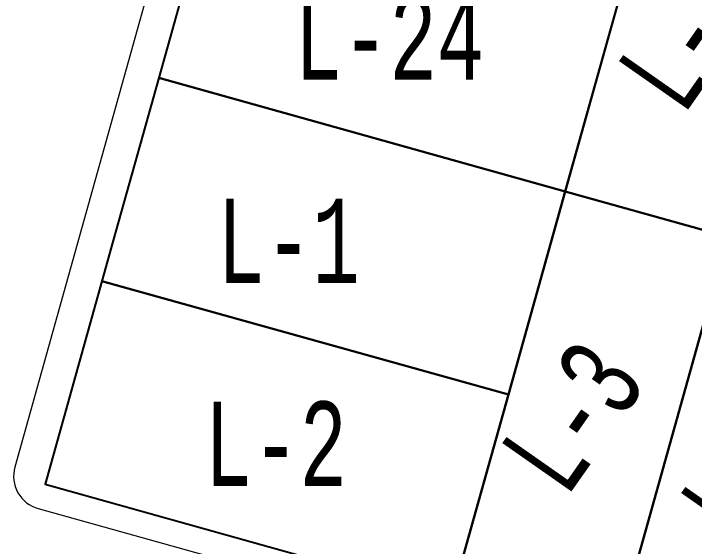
# Model space of a CAD drawing. Header units: millimetres. Extents: x 474016 to 477875, y 2288607 to 2292200.
# Drawn here: x 474466.11 to 474506.43, y 2289034.39 to 2289065.96 of the extents above; entities that cross this region are included whole.
import ezdxf
from ezdxf.enums import TextEntityAlignment as Align

# ---------------------------------------------------------------- set-up
doc = ezdxf.new("R2010")
doc.units = ezdxf.units.MM
doc.header["$LTSCALE"] = 50
doc.layers.add('BANQUETA', color=251, linetype='Continuous', lineweight=5)
doc.layers.add('CVL_LOTIF', color=1, linetype='Continuous')
doc.layers.add('MZ Y LT', color=7, linetype='Continuous', lineweight=13, true_color=0x0d2bf2)
doc.styles.add('MONOTXT4', font='MONOTXT4.shx', dxfattribs={"width": 0.55})

msp = doc.modelspace()

# ---------------------------------------------------------------- linework, layer by layer
at = {"layer": 'BANQUETA'}
msp.add_lwpolyline([(474602.224, 2289054.037), (474481.835, 2289087.673, 0.414214), (474479.37, 2289086.285), (474466.185, 2289039.093, 0.414214), (474467.573, 2289036.628), (474587.963, 2289002.992)], format="xyb", dxfattribs=at)
at = {"layer": 'CVL_LOTIF'}
for points in [[(474515.14, 2289076.811), (474505.509, 2289079.501), (474498.782, 2289055.424), (474508.413, 2289052.733)], [(474502.145, 2289067.463), (474478.068, 2289074.19), (474474.704, 2289062.151), (474498.782, 2289055.424)], [(474498.782, 2289055.424), (474474.704, 2289062.151), (474472.013, 2289052.52), (474471.34, 2289050.112), (474495.418, 2289043.385)], [(474508.413, 2289052.733), (474498.782, 2289055.424), (474495.418, 2289043.385), (474492.055, 2289031.346), (474501.686, 2289028.655)], [(474518.044, 2289050.042), (474508.413, 2289052.733), (474501.686, 2289028.655), (474511.317, 2289025.964)], [(474495.418, 2289043.385), (474471.34, 2289050.112), (474467.977, 2289038.073), (474492.055, 2289031.346)]]:
    msp.add_lwpolyline(points, close=True, dxfattribs=at)

# ---------------------------------------------------------------- texts
at = {"layer": 'MZ Y LT', "lineweight": 13, "style": 'MONOTXT4', "width": 0.65}
for s, p in [('L-22', (474506.901, 2289065.903)), ('L-3', (474499.211, 2289042.094)), ('L-4', (474509.805, 2289039.134))]:
    msp.add_text(s, height=5, rotation=55, dxfattribs=at).set_placement(p, align=Align.MIDDLE)
for s, p in [('L-24', (474488.365, 2289064.593)), ('L-1', (474482.392, 2289052.504)), ('L-2', (474481.638, 2289040.515))]:
    msp.add_text(s, height=5, dxfattribs=at).set_placement(p, align=Align.MIDDLE)

doc.saveas('drawing.dxf')
